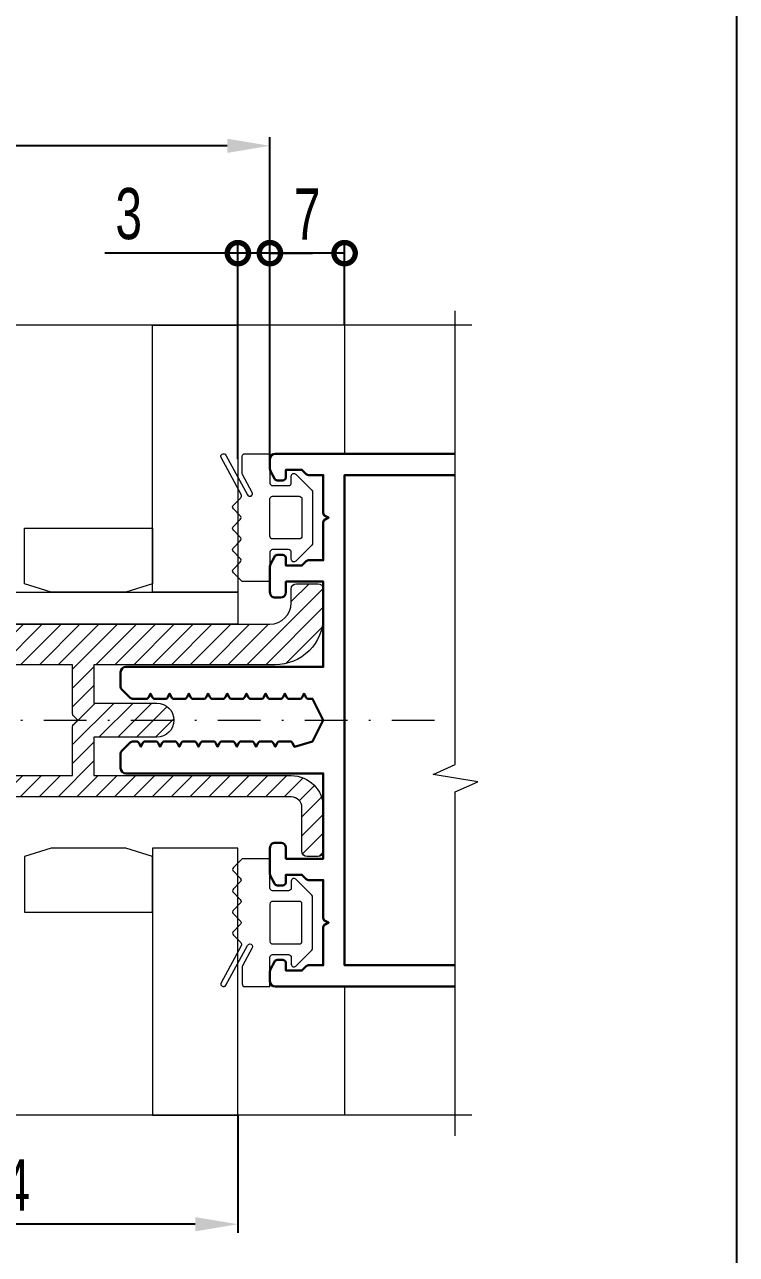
# Model space of a CAD drawing. Extents: x -37 to 8820, y -336 to 478.
# Drawn here: x 2243.3 to 2285, y 129.4 to 201.5 of the extents above; entities that cross this region are included whole.
import ezdxf

# ---------------------------------------------------------------- set-up
doc = ezdxf.new("R2010")
doc.units = 0
doc.header["$LTSCALE"] = 5
doc.linetypes.add('DASHDOT', pattern=[1, 0.5, -0.25, 0, -0.25])
doc.layers.get('0').update_dxf_attribs({"linetype": 'CONTINUOUS', "lineweight": 30})
doc.layers.get('DEFPOINTS').update_dxf_attribs({"linetype": 'CONTINUOUS'})
for name, color, linetype, lineweight in [('1', 6, 'DASHDOT', 13), ('Dimentions', 5, 'CONTINUOUS', 15), ('Glass', 5, 'CONTINUOUS', 20), ('Ал подклад', 7, 'CONTINUOUS', 20), ('Зигзаг', 1, 'CONTINUOUS', 15), ('Конструкции', 252, 'CONTINUOUS', 20), ('Подкладки', 1, 'CONTINUOUS', 20), ('Уплотнители', 1, 'CONTINUOUS', 20), ('Штриховка', 1, 'CONTINUOUS', 5)]:
    doc.layers.add(name, color=color, linetype=linetype, lineweight=lineweight)
doc.layers.add('Скрытые', color=14, linetype='CONTINUOUS', plot=False)
doc.styles.add('3', font='RUSS.SHX', dxfattribs={"width": 0.7, "height": 3})
doc.dimstyles.new('MX1_6', dxfattribs={"dimtxt": 3, "dimasz": 2.5, "dimexe": 0.5, "dimexo": 0, "dimgap": 0.8, "dimtad": 1, "dimlfac": 1.6, "dimdsep": 46, "dimtxsty": '3', "dimcen": 0, "dimclrd": 256, "dimclre": 256, "dimclrt": 256, "dimaunit": 1, "dimadec": 0, "dimazin": 0, "dimtfac": 1, "dimtmove": 0, "dimatfit": 1, "dimfxl": 1, "dimtvp": 1, "dimtolj": 1, "dimtzin": 0, "dimarcsym": 0})

# ---------------------------------------------------------------- blocks, each defined once
blk = doc.blocks.new('*D872')
at = {"layer": 'DEFPOINTS', "color": 0, "linetype": 'Continuous', "transparency": 16777216}
for p in [(2228.289327633, 137.5789691876764), (2255.789327632663, 137.5789691876755), (2228.289327633, 131.1751885721917)]:
    blk.add_point(p, dxfattribs=at)
at = {"layer": 'Dimentions', "linetype": 'Continuous', "lineweight": -2, "transparency": 16777216}
for p, q in [((2228.289327633, 137.5789691876764), (2228.289327633, 130.6751885721917)), ((2255.789327632663, 137.5789691876755), (2255.789327632663, 130.6751885721917)), ((2253.289327632663, 131.1751885721917), (2230.789327632999, 131.1751885721917))]:
    blk.add_line(p, q, dxfattribs=at)
at = {"layer": 'Dimentions', "linetype": 'Continuous', "transparency": 16777216}
for points in [[(2230.789327632999, 131.5918552388583), (2230.789327632999, 130.758521905525), (2228.289327633, 131.1751885721917)], [(2253.289327632663, 131.5918552388583), (2253.289327632663, 130.758521905525), (2255.789327632663, 131.1751885721917)]]:
    blk.add_solid(points, dxfattribs=at)
at = {"layer": 'Dimentions', "linetype": 'Continuous', "transparency": 16777216, "insert": (2242.039327632831, 133.4751885721917), "char_height": 3, "attachment_point": 5, "style": '3'}
blk.add_mtext('\\A1;44', dxfattribs=at)
blk = doc.blocks.new('_DotSmall')
at = {"color": 0, "linetype": 'ByBlock', "const_width": 0.5}
blk.add_lwpolyline([(-0.0625, 0, 1), (0.0625, 0, 1)], format="xyb", close=True, dxfattribs=at)
blk = doc.blocks.new('*D873')
at = {"layer": 'DEFPOINTS', "color": 0, "linetype": 'Continuous', "transparency": 16777216}
for p in [(2255.789327632673, 188.1175037139881), (2255.789327632673, 176.0467030291272), (2257.664327632673, 176.0467030291272)]:
    blk.add_point(p, dxfattribs=at)
at = {"layer": 'Dimentions', "linetype": 'Continuous', "lineweight": -2, "transparency": 16777216}
for p, q in [((2255.789327632673, 176.0467030291272), (2255.789327632673, 188.617503713988)), ((2257.664327632673, 176.0467030291272), (2257.664327632673, 188.617503713988)), ((2255.789327632673, 188.1175037139881), (2247.989327632673, 188.1175037139881)), ((2257.664327632673, 188.1175037139881), (2255.789327632673, 188.1175037139881)), ((2257.664327632673, 188.1175037139881), (2260.164327632673, 188.1175037139881))]:
    blk.add_line(p, q, dxfattribs=at)
at = {"layer": 'Dimentions', "linetype": 'Continuous', "lineweight": -2, "transparency": 16777216, "xscale": 2.5, "yscale": 2.5, "zscale": 2.5}
blk.add_blockref('_DotSmall', (2255.789327632673, 188.1175037139881), dxfattribs=at)
at = {"layer": 'Dimentions', "linetype": 'Continuous', "lineweight": -2, "transparency": 16777216, "xscale": 2.5, "yscale": 2.5, "zscale": 2.5, "rotation": 180}
blk.add_blockref('_DotSmall', (2257.664327632673, 188.1175037139881), dxfattribs=at)
at = {"layer": 'Dimentions', "linetype": 'Continuous', "transparency": 16777216, "insert": (2249.389327632673, 190.4175037139881), "char_height": 3, "attachment_point": 5, "style": '3'}
blk.add_mtext('\\A1;3', dxfattribs=at)
blk = doc.blocks.new('*D874')
at = {"layer": 'DEFPOINTS', "color": 0, "linetype": 'Continuous', "transparency": 16777216}
for p in [(2217.664327632828, 194.4125550490159), (2257.664327632673, 186.4823731167619), (2217.664327632828, 173.6708301714004)]:
    blk.add_point(p, dxfattribs=at)
at = {"layer": 'Dimentions', "linetype": 'Continuous', "lineweight": -2, "transparency": 16777216}
for p, q in [((2217.664327632828, 173.6708301714004), (2217.664327632828, 194.9125550490159)), ((2257.664327632673, 186.4823731167619), (2257.664327632673, 194.9125550490159)), ((2255.164327632673, 194.4125550490159), (2220.164327632828, 194.4125550490159))]:
    blk.add_line(p, q, dxfattribs=at)
at = {"layer": 'Dimentions', "linetype": 'Continuous', "transparency": 16777216}
for points in [[(2220.164327632828, 194.8292217156826), (2220.164327632828, 193.9958883823493), (2217.664327632828, 194.4125550490159)], [(2255.164327632673, 194.8292217156826), (2255.164327632673, 193.9958883823493), (2257.664327632673, 194.4125550490159)]]:
    blk.add_solid(points, dxfattribs=at)
at = {"layer": 'Dimentions', "linetype": 'Continuous', "transparency": 16777216, "insert": (2237.66432763275, 196.7125550490159), "char_height": 3, "attachment_point": 5, "style": '3'}
blk.add_mtext('\\A1;64', dxfattribs=at)
blk = doc.blocks.new('*D876')
at = {"layer": 'DEFPOINTS', "color": 0, "linetype": 'Continuous', "transparency": 16777216}
for p in [(2257.664327632673, 188.1175037139881), (2257.664327632673, 184.3472425195357), (2262.039327632673, 183.889436870588)]:
    blk.add_point(p, dxfattribs=at)
at = {"layer": 'Dimentions', "linetype": 'Continuous', "lineweight": -2, "transparency": 16777216}
for p, q in [((2257.664327632673, 184.3472425195357), (2257.664327632673, 188.617503713988)), ((2262.039327632673, 183.889436870588), (2262.039327632673, 188.617503713988)), ((2262.039327632673, 188.1175037139881), (2257.664327632673, 188.1175037139881))]:
    blk.add_line(p, q, dxfattribs=at)
at = {"layer": 'Dimentions', "linetype": 'Continuous', "lineweight": -2, "transparency": 16777216, "xscale": 2.5, "yscale": 2.5, "zscale": 2.5, "rotation": 180}
blk.add_blockref('_DotSmall', (2257.664327632673, 188.1175037139881), dxfattribs=at)
at = {"layer": 'Dimentions', "linetype": 'Continuous', "lineweight": -2, "transparency": 16777216, "xscale": 2.5, "yscale": 2.5, "zscale": 2.5}
blk.add_blockref('_DotSmall', (2262.039327632673, 188.1175037139881), dxfattribs=at)
at = {"layer": 'Dimentions', "linetype": 'Continuous', "transparency": 16777216, "insert": (2259.851827632672, 190.4175037139881), "char_height": 3, "attachment_point": 5, "style": '3'}
blk.add_mtext('\\A1;7', dxfattribs=at)

msp = doc.modelspace()

# ---------------------------------------------------------------- hatches: boundary and pattern name
at = {"layer": 'Штриховка'}
h = msp.add_hatch(dxfattribs=at)
h.set_pattern_fill('ANSI31', color=256, scale=6.25, style=0)
h.set_pattern_definition([(45, (-3368.299020443584, 2552.882951822164), (-0.5524271728019902, 0.5524271728019903), [])])
edge = h.paths.add_edge_path(flags=16)
edge.add_line((2240.476827627394, 157.4842030291313), (2240.476827627394, 160.3440379861861))
edge.add_arc((2240.664327627395, 160.3440379861856), 0.1875000000009095, 134.9999999998035, 179.9999999998611, ccw=False)
edge.add_line((2240.531745105922, 160.4766205076591), (2240.789327627394, 160.7342030291313))
edge.add_line((2240.789327627394, 160.7342030291313), (2240.531745105922, 160.9917855506035))
edge.add_arc((2240.664327627395, 161.124368072077), 0.1875000000008355, 180.000000000139, 225.0000000001965, ccw=False)
edge.add_line((2240.476827627394, 161.1243680720765), (2240.476827627394, 163.9842030291308))
edge.add_line((2240.476827627394, 163.9842030291308), (2236.101827627394, 163.9842030291308))
edge.add_line((2236.101827627394, 163.9842030291308), (2236.101827627394, 157.4842030291313))
edge.add_line((2236.101827627394, 157.4842030291313), (2240.476827627394, 157.4842030291313))
edge = h.paths.add_edge_path(flags=16)
edge.add_arc((2246.289327627395, 161.124368072077), 0.1875000000011571, 180.0000000002779, 225.0000000002948, ccw=False)
edge.add_line((2246.101827627394, 161.1243680720761), (2246.101827627394, 163.9842030291308))
edge.add_line((2246.101827627394, 163.9842030291308), (2241.726827627394, 163.9842030291308))
edge.add_line((2241.726827627394, 163.9842030291308), (2241.726827627394, 157.4842030291313))
edge.add_line((2241.726827627394, 157.4842030291313), (2246.101827627394, 157.4842030291313))
edge.add_line((2246.101827627394, 157.4842030291313), (2246.101827627394, 160.3440379861856))
edge.add_arc((2246.289327627394, 160.3440379861847), 0.1875, 134.9999999997052, 179.9999999997221, ccw=False)
edge.add_line((2246.156745105922, 160.4766205076578), (2246.414327627394, 160.7342030291308))
edge.add_line((2246.414327627394, 160.7342030291308), (2246.156745105922, 160.991785550603))
edge = h.paths.add_edge_path()
edge.add_arc((2232.155209000285, 158.3592030291327), 0.1875000000001081, 90, 153.434948822922, ccw=False)
edge.add_line((2232.155209000285, 158.5467030291327), (2232.476827627394, 158.5467030291327))
edge.add_arc((2232.476827627395, 158.3592030291331), 0.1874999999995452, 1.389821591146756e-10, 90.00000000027791, ccw=False)
edge.add_line((2232.664327627394, 158.3592030291336), (2232.664327627394, 157.4842030291313))
edge.add_line((2232.664327627394, 157.4842030291313), (2234.85182746428, 157.4842030291313))
edge.add_line((2234.85182746428, 157.4842030291313), (2234.851827627394, 160.3440379861865))
edge.add_arc((2235.039327627395, 160.3440379861856), 0.1875000000009095, 134.9999999998035, 179.9999999997221, ccw=False)
edge.add_line((2234.906745105922, 160.4766205076591), (2235.164327627394, 160.7342030291313))
edge.add_line((2235.164327627394, 160.7342030291313), (2234.906745105922, 160.9917855506035))
edge.add_arc((2235.039327627395, 161.124368072077), 0.1875000000008355, 180.000000000139, 225.0000000001965, ccw=False)
edge.add_line((2234.851827627394, 161.1243680720765), (2234.851827495374, 163.9842030291308))
edge.add_line((2234.851827495374, 163.9842030291308), (2232.664327627394, 163.9842030291308))
edge.add_line((2232.664327627394, 163.9842030291308), (2232.664327627394, 163.1092030291295))
edge.add_arc((2232.476827627394, 163.1092030291295), 0.1875, -90, 0, ccw=False)
edge.add_line((2232.476827627394, 162.9217030291295), (2232.155209000285, 162.9217030291299))
edge.add_arc((2232.155209000285, 163.1092030291299), 0.1875, 206.565051177078, 270, ccw=False)
edge.add_line((2231.987503901972, 163.0253504799736), (2231.746622529081, 163.5071132257551))
edge.add_arc((2231.914327627394, 163.5909657749114), 0.1875000000001081, 180, 206.565051177078, ccw=False)
edge.add_line((2231.726827627394, 163.5909657749114), (2231.726827627394, 165.1092030291295))
edge.add_line((2231.726827627394, 165.1092030291295), (2227.976827627385, 165.1092030291295))
edge.add_arc((2227.976827627385, 165.4217030291295), 0.3125, 180, 270, ccw=False)
edge.add_line((2227.664327627385, 165.4217030291295), (2227.664327627385, 166.0467030291295))
edge.add_arc((2227.976827627385, 166.0467030291295), 0.3125, 90, 180, ccw=False)
edge.add_line((2227.976827627385, 166.3592030291295), (2257.664327627385, 166.3592030291295))
edge.add_arc((2257.664327627385, 167.6092030291295), 1.25, 270, 360)
edge.add_line((2258.914327627385, 167.6092030291295), (2258.914327627385, 168.4217030291318))
edge.add_arc((2259.226827627385, 168.4217030291318), 0.3125, 90, 180, ccw=False)
edge.add_line((2259.226827627385, 168.7342030291318), (2260.476827627385, 168.7342030291318))
edge.add_arc((2260.476827627385, 168.4217030291318), 0.3125, 0, 90, ccw=False)
edge.add_line((2260.789327627385, 168.4217030291318), (2260.78932764655, 166.7967030622992))
edge.add_arc((2257.97682764655, 166.7967030291308), 2.8125, -90, 6.757002779522736e-07, ccw=False)
edge.add_line((2257.97682764655, 163.9842030291308), (2247.351827627394, 163.9842030291308))
edge.add_line((2247.351827627394, 163.9842030291308), (2247.351827627394, 161.7342030291313))
edge.add_line((2247.351827627394, 161.7342030291313), (2251.039327627394, 161.7342030291313))
edge.add_arc((2251.039327627394, 160.7342030291313), 1, -89.99999457032482, 90, ccw=False)
edge.add_line((2251.03932772216, 159.7342030291308), (2247.351827627394, 159.7342027981397))
edge.add_line((2247.351827627394, 159.7342027981397), (2247.351827627394, 157.4842030291313))
edge.add_line((2247.351827627394, 157.4842030291313), (2258.914327185163, 157.4842030291318))
edge.add_arc((2258.914327185163, 155.6092030291317), 1.875, 2.1522544102481334e-05, 90, ccw=False)
edge.add_line((2260.789327185163, 155.6092037334554), (2260.78932814774, 153.0467030291322))
edge.add_arc((2260.476828147739, 153.0467030291322), 0.3125, -90, 0, ccw=False)
edge.add_line((2260.476828147739, 152.7342030291322), (2259.85182795604, 152.7342030291322))
edge.add_arc((2259.85182795604, 153.0467030291322), 0.3125, 180.0000180767393, 270, ccw=False)
edge.add_line((2259.53932795604, 153.0467029305389), (2259.539327147575, 155.6092032263175))
edge.add_arc((2258.914327147576, 155.6092030291308), 0.6250000000000311, 1.80767393037e-05, 90)
edge.add_line((2258.914327147576, 156.2342030291313), (2232.039327627394, 156.2342030291313))
edge.add_arc((2232.039327627394, 156.5467030291313), 0.3125, 180, 270, ccw=False)
edge.add_line((2231.726827627394, 156.5467030291313), (2231.726827627394, 157.8774402833512))
edge.add_arc((2231.914327627393, 157.8774402833508), 0.1874999999990905, 153.4349488227977, 179.9999999998611, ccw=False)
edge.add_line((2231.746622529081, 157.9612928325071), (2231.987503901972, 158.4430555782889))

# ---------------------------------------------------------------- linework, layer by layer
msp.add_lwpolyline([(2268.529456254547, 145.1092030291317), (2257.976827632827, 145.1092030291317, -0.4142135623729827), (2257.664327632827, 145.4217030291317), (2257.664327632827, 146.0024402833503, -0.1164338214658029), (2257.684122534515, 146.0862928325066), (2257.925003907406, 146.5680555782876, -0.2840790438402298), (2258.092709005718, 146.6717030291317), (2258.414327632827, 146.6717030291317, -0.4142135623732223), (2258.601827632827, 146.4842030291322), (2258.601827632827, 146.0467030291318), (2259.539327632827, 146.0467030291318), (2259.796910154301, 146.3042855506039, -0.1989123673795694), (2259.929492675773, 146.3592030291313), (2260.789327632827, 146.3592030291313), (2260.789327632827, 148.5870716562397, -0.2840790438404208), (2260.892975083671, 148.7547767545522), (2261.101827632828, 148.8592030291299), (2260.892975083671, 148.9636293037085, -0.2840790438404208), (2260.789327632827, 149.1313344020211), (2260.789327632827, 151.3592030291313), (2259.929492675773, 151.3592030291317, -0.1989123673792317), (2259.796910154301, 151.4141205076591), (2259.539327632827, 151.6717030291317), (2258.601827632827, 151.6717030291317), (2258.601827632827, 151.2342030291313, -0.4142135623734946), (2258.414327632827, 151.0467030291313), (2258.092709005718, 151.0467030291318, -0.2840790438401885), (2257.925003907406, 151.1503504799755), (2257.684122534515, 151.6321132257565, -0.1164338214657406), (2257.664327632827, 151.7159657749132), (2257.664327632827, 153.2342030291317, -0.4142135623731739), (2257.976827632827, 153.5467030291318), (2258.289327632827, 153.5467030291318, -0.4142135623730951), (2258.601827632827, 153.2342030291317), (2258.601827632827, 152.6092030291318), (2260.789327632827, 152.6092030291318), (2260.789327632827, 157.6092030291308), (2249.226827632827, 157.6092030291308, -0.4142135623730951), (2248.914327632828, 157.9217030291308), (2248.914327632828, 158.7815379861865, -0.1989123673796377), (2248.969245111355, 158.9141205076591), (2249.484410154299, 159.4292855506035, -0.1989123673796765), (2249.616992675773, 159.4842030291313), (2249.829696259936, 159.4842030291313, -0.2840790438404128), (2249.997401358249, 159.3805555782876), (2250.101827632827, 159.1717030291313), (2250.206253907405, 159.3805555782876, -0.2840790438404123), (2250.373959005718, 159.4842030291313), (2250.954696259936, 159.4842030291313, -0.2840790438404123), (2251.122401358249, 159.3805555782876), (2251.226827632827, 159.1717030291313), (2251.331253907405, 159.3805555782876, -0.2840790438404123), (2251.498959005718, 159.4842030291313), (2252.079696259936, 159.4842030291313, -0.2840790438404123), (2252.247401358249, 159.3805555782876), (2252.351827632827, 159.1717030291313), (2252.456253907405, 159.3805555782876, -0.2840790438404123), (2252.623959005718, 159.4842030291313), (2253.204696259937, 159.4842030291313, -0.2840790438404123), (2253.372401358249, 159.3805555782876), (2253.476827632827, 159.1717030291313), (2253.581253907405, 159.3805555782876, -0.2840790438404123), (2253.748959005718, 159.4842030291313), (2254.329696259937, 159.4842030291313, -0.2840790438404123), (2254.497401358249, 159.3805555782876), (2254.601827632827, 159.1717030291313), (2254.706253907405, 159.3805555782876, -0.2840790438404123), (2254.873959005718, 159.4842030291313), (2255.454696259937, 159.4842030291313, -0.2840790438404123), (2255.622401358249, 159.3805555782876), (2255.726827632827, 159.1717030291313), (2255.831253907405, 159.3805555782876, -0.2840790438404123), (2255.998959005718, 159.4842030291313), (2256.579696259937, 159.4842030291313, -0.2840790438404123), (2256.747401358249, 159.3805555782876), (2256.851827632827, 159.1717030291313), (2256.956253907405, 159.3805555782876, -0.2840790438403665), (2257.123959005718, 159.4842030291313), (2257.704696259937, 159.4842030291313, -0.2840790438404128), (2257.872401358249, 159.3805555782876), (2257.976827632827, 159.1717030291313), (2258.081253907405, 159.3805555782876, -0.2840790438404123), (2258.248959005718, 159.4842030291313), (2258.829696259937, 159.4842030291313, -0.2840790438404123), (2258.997401358249, 159.3805555782876), (2259.101827632829, 159.1717030291313), (2260.164327632827, 159.4842030291313), (2260.789327632827, 160.7342030291313), (2260.164327632827, 161.9842030291313), (2259.936459005718, 161.9842030291313, -0.2840790438404123), (2259.768753907406, 162.0878504799746), (2259.664327632827, 162.2967030291313), (2259.559901358251, 162.0878504799746, -0.2840790438404123), (2259.392196259937, 161.9842030291313), (2258.811459005718, 161.9842030291313, -0.2840790438404123), (2258.643753907407, 162.0878504799746), (2258.539327632827, 162.2967030291313), (2258.434901358249, 162.0878504799746, -0.2840790438404123), (2258.267196259937, 161.9842030291313), (2257.686459005718, 161.9842030291313, -0.2840790438404128), (2257.518753907405, 162.0878504799746), (2257.414327632827, 162.2967030291313), (2257.309901358249, 162.0878504799746, -0.2840790438404123), (2257.142196259937, 161.9842030291313), (2256.561459005718, 161.9842030291313, -0.2840790438404123), (2256.393753907405, 162.0878504799746), (2256.289327632828, 162.2967030291313), (2256.184901358249, 162.0878504799746, -0.2840790438404123), (2256.017196259937, 161.9842030291313), (2255.436459005718, 161.9842030291313, -0.2840790438404123), (2255.268753907405, 162.0878504799746), (2255.164327632828, 162.2967030291313), (2255.059901358249, 162.0878504799746, -0.2840790438404123), (2254.892196259937, 161.9842030291313), (2254.311459005718, 161.9842030291313, -0.2840790438404123), (2254.143753907405, 162.0878504799746), (2254.039327632828, 162.2967030291313), (2253.934901358249, 162.0878504799746, -0.2840790438404123), (2253.767196259937, 161.9842030291313), (2253.186459005718, 161.9842030291313, -0.2840790438404123), (2253.018753907406, 162.0878504799746), (2252.914327632828, 162.2967030291313), (2252.809901358249, 162.0878504799746, -0.2840790438404123), (2252.642196259937, 161.9842030291313), (2252.061459005718, 161.9842030291313, -0.2840790438404123), (2251.893753907406, 162.0878504799746), (2251.789327632828, 162.2967030291313), (2251.684901358249, 162.0878504799746, -0.2840790438404123), (2251.517196259936, 161.9842030291313), (2250.936459005718, 161.9842030291313, -0.2840790438404123), (2250.768753907406, 162.0878504799746), (2250.664327632827, 162.2967030291313), (2250.559901358249, 162.0878504799746, -0.2840790438404123), (2250.392196259937, 161.9842030291313), (2249.616992675773, 161.9842030291313, -0.1989123673796742), (2249.484410154299, 162.0391205076591), (2248.969245111355, 162.5542855506035, -0.1989123673796432), (2248.914327632828, 162.6868680720761), (2248.914327632828, 163.5467030291313, -0.4142135623730951), (2249.226827632827, 163.8592030291317), (2260.789327632827, 163.8592030291317), (2260.789327632827, 168.8592030291317), (2258.601827632827, 168.8592030291317), (2258.601827632827, 168.2342030291318, -0.41421356237312), (2258.289327632827, 167.9217030291318), (2257.976827632827, 167.9217030291318, -0.4142135623731739), (2257.664327632827, 168.2342030291318), (2257.664327632827, 169.7524402833503, -0.1164338214657406), (2257.684122534515, 169.836292832507), (2257.925003907406, 170.3180555782876, -0.2840790438401885), (2258.092709005718, 170.4217030291317), (2258.414327632827, 170.4217030291317, -0.4142135623734946), (2258.601827632827, 170.2342030291317), (2258.601827632827, 169.7967030291318), (2259.539327632827, 169.7967030291318), (2259.796910154301, 170.0542855506039, -0.1989123673792317), (2259.929492675773, 170.1092030291313), (2260.789327632827, 170.1092030291322), (2260.789327632827, 172.3370716562424, -0.2840790438404208), (2260.892975083671, 172.504776754555), (2261.101827632829, 172.6092030291327), (2260.892975083671, 172.7136293037108, -0.2840790438404208), (2260.789327632829, 172.8813344020238), (2260.789327632827, 175.1092030291317), (2259.929492675773, 175.1092030291317, -0.1989123673795694), (2259.796910154301, 175.1641205076596), (2259.539327632827, 175.4217030291318), (2258.601827632827, 175.4217030291318), (2258.601827632827, 174.9842030291313, -0.4142135623732223), (2258.414327632827, 174.7967030291313), (2258.092709005718, 174.7967030291317, -0.2840790438402298), (2257.925003907406, 174.9003504799755), (2257.684122534515, 175.3821132257565, -0.1164338214658029), (2257.664327632827, 175.4659657749132), (2257.664327632827, 176.0467030291313, -0.4142135623729827), (2257.976827632827, 176.3592030291317), (2268.529456254547, 176.3592030291317)], format="xyb")
msp.add_lwpolyline([(2268.529456254547, 146.3592030291318), (2262.039327632827, 146.3592030291318), (2262.039327632827, 175.1092030291317), (2268.529456254547, 175.1092030291317)])
at = {"layer": '1'}
msp.add_line((2218.914327632827, 160.7342030291313), (2268.529456254547, 160.7342030291313), dxfattribs=at)
at = {"layer": 'Glass'}
for points in [[(2250.789327632832, 168.2342030290904), (2250.789327632664, 183.8894368704771), (2255.789327632664, 183.8894368704771), (2255.789327632832, 168.2342030290904)], [(2243.289327632888, 168.7366077647741), (2243.289327632888, 171.9842030289667), (2250.789327632787, 171.9842030290085), (2250.789327632787, 168.7366077648178), (2249.226827632806, 168.2342030289439), (2244.851827632871, 168.2342030289439)], [(2243.289327632887, 152.7317982934894), (2243.289327632887, 149.4842030292968), (2250.789327632786, 149.4842030292545), (2250.789327632786, 152.7317982934453), (2249.226827632805, 153.2342030293191), (2244.85182763287, 153.2342030293191)], [(2250.789327632831, 153.2342030291727), (2250.789327632663, 137.5789691876755), (2255.789327632663, 137.5789691876755), (2255.789327632831, 153.2342030291727)]]:
    msp.add_lwpolyline(points, close=True, dxfattribs=at)
at = {"layer": 'Ал подклад', "color": 0}
msp.add_lwpolyline([(2227.976827627385, 166.3592030291295), (2257.664327627385, 166.3592030291295, 0.4142135623730951), (2258.914327627385, 167.6092030291295), (2258.914327627385, 168.4217030291318, -0.4142135623730951), (2259.226827627385, 168.7342030291318), (2260.476827627385, 168.7342030291318, -0.4142135623730951), (2260.789327627385, 168.4217030291318), (2260.78932764655, 166.7967030622992, -0.4142135658272203), (2257.97682764655, 163.9842030291308), (2247.351827627394, 163.9842030291308), (2247.351827627394, 161.7342030291313), (2251.039327627394, 161.7342030291313, -0.9999999526171744), (2251.03932772216, 159.7342030291308), (2247.351827627394, 159.7342027981397), (2247.351827627394, 157.4842030291313), (2258.914327185163, 157.4842030291318, -0.4142134523509059), (2260.789327185163, 155.6092037334554), (2260.78932814774, 153.0467030291322, -0.4142135623729619), (2260.476828147739, 152.7342030291322), (2259.85182795604, 152.7342030291322, -0.4142134699657717), (2259.53932795604, 153.0467029305389), (2259.539327147575, 155.6092032263175, 0.4142134699657963), (2258.914327147576, 156.2342030291313), (2232.039327627394, 156.2342030291313, -0.4142135623730951)], format="xyb", dxfattribs=at)
msp.add_lwpolyline([(2246.156745105922, 160.991785550603, -0.1989123673795567), (2246.101827627394, 161.1243680720761), (2246.101827627394, 163.9842030291308), (2241.726827627394, 163.9842030291308), (2241.726827627394, 157.4842030291313), (2246.101827627394, 157.4842030291313), (2246.101827627394, 160.3440379861856, -0.1989123673796002), (2246.156745105922, 160.4766205076578), (2246.414327627394, 160.7342030291308)], format="xyb", close=True, dxfattribs=at)
at = {"layer": 'Зигзаг'}
for points in [[(2269.500329894311, 183.889436870588), (2236.867797758438, 183.889436870588), (2236.286947787643, 185.2073333017686), (2235.851310309546, 182.5946334690031), (2235.268813362342, 183.889436870588), (2213.503722287095, 183.889436870588)], [(2268.529456254546, 136.3549781106724), (2268.529456254546, 156.5383163045651), (2269.847352685727, 157.1191662753601), (2267.234652852961, 157.554803753457), (2268.529456254546, 158.1373007006602), (2268.529456254546, 184.7422436241634)], [(2269.500329894311, 137.5789691876755), (2236.867797758438, 137.5789691876755), (2236.286947787643, 138.896865618856), (2235.851310309546, 136.2841657860906), (2235.268813362342, 137.5789691876755), (2213.364332248492, 137.5789691876755)]]:
    msp.add_lwpolyline(points, dxfattribs=at)
at = {"layer": 'Конструкции'}
for p, q in [((2262.039327632827, 183.8894368705948), (2262.039327632827, 176.3592030291354)), ((2262.039327632827, 145.1092030291322), (2262.039327632827, 137.5789691876728))]:
    msp.add_line(p, q, dxfattribs=at)
at = {"layer": 'Подкладки'}
msp.add_lwpolyline([(2228.914327632827, 168.23418080552), (2255.789327632827, 168.23418080552), (2255.789327632827, 166.35918080552), (2228.914327632827, 166.35918080552)], close=True, dxfattribs=at)
at = {"layer": 'Скрытые', "linetype": 'Continuous'}
msp.add_lwpolyline([(2120, 9.999999999999773), (2120, 286.9999999999998), (2285.000000000001, 286.9999999999998), (2285.000000000001, 9.999999999999773)], close=True, dxfattribs=at)
at = {"layer": 'Уплотнители'}
for points in [[(2256.62518907162, 174.0899620286138), (2256.05823691965, 175.135011800179, -0.1249127075951274), (2256.039327632827, 175.2095207996615), (2256.039327632827, 176.2029530291313, -0.4142135623730951), (2256.195577632827, 176.3592030291313), (2257.664327632827, 176.3592030291313), (2257.664327632827, 174.6404530291313, 0.4142135623730951), (2257.820577632827, 174.4842030291313), (2258.758077632827, 174.4842030291313, 0.4142135623730951), (2258.914327632827, 174.6404530291313), (2258.914327632827, 175.0467030291309, -0.6685866648355308), (2259.181187639148, 175.157063751318), (2260.118687639148, 174.2174461149796, -0.1986191920077108), (2260.164327632827, 174.1070853927924), (2260.164327632827, 171.1113206654697, -0.1986191920077108), (2260.118687639148, 171.0009599432821), (2259.181187639148, 170.0613423069437, -0.6685866648355308), (2258.914327632827, 170.1717030291313), (2258.914327632827, 170.5779530291313, 0.4142135623730951), (2258.758077632827, 170.7342030291313), (2257.820577632827, 170.7342030291313, 0.4142135623730951), (2257.664327632827, 170.5779530291313), (2257.664327632827, 168.8592030291313), (2256.104048501931, 168.8592030291313, -0.1989123673352296), (2255.993563067391, 168.9049675945518), (2255.524813067212, 169.3737175945705, -0.4142135619067498), (2255.524813067036, 169.5946884635157), (2255.928842198443, 169.9987175963854, 0.4142135619062114), (2255.928842198619, 170.2196884653301), (2255.524813067214, 170.6237175963854, -0.4142135619112548), (2255.524813067039, 170.8446884653319), (2255.928842198459, 171.2487175963854, 0.4142135618642613), (2255.92884219865, 171.4696884653142), (2255.524813067359, 171.8737175963854, -0.4142135623019411), (2255.524813067334, 172.0946884654793), (2255.928842198017, 172.4987175945705, 0.4142135630358024), (2255.928842197768, 172.7196884639413), (2255.524813067387, 173.1237175922422, -0.4142135623730951), (2255.524813067387, 173.3446884613629), (2255.956853727112, 173.7767291230436, 0.3320760628224876), (2255.98370900548, 173.9617235568369), (2254.80823691965, 176.1284440296483, -0.9999999999999749), (2255.082918346005, 176.2774620286138), (2256.350507645264, 173.9409440296483, 0.9999999999999705)], [(2259.539327632827, 173.7029530291313), (2259.539327632827, 171.5154530291313, -0.4142135623730951), (2259.383077632827, 171.3592030291313), (2257.820577632827, 171.3592030291313, -0.4142135623730951), (2257.664327632827, 171.5154530291313), (2257.664327632827, 173.7029530291313, -0.4142135623730951), (2257.820577632827, 173.8592030291313), (2259.383077632827, 173.8592030291313, -0.4142135623730951)], [(2256.62518907162, 147.3784440296492), (2256.058236919651, 146.3333942580841, 0.1249127075951274), (2256.039327632827, 146.2588852586016), (2256.039327632827, 145.2654530291318, 0.4142135623730951), (2256.195577632827, 145.1092030291317), (2257.664327632827, 145.1092030291317), (2257.664327632827, 146.8279530291318, -0.4142135623730951), (2257.820577632827, 146.9842030291317), (2258.758077632827, 146.9842030291317, -0.4142135623730951), (2258.914327632827, 146.8279530291318), (2258.914327632827, 146.4217030291318, 0.6685866648355308), (2259.18118763915, 146.3113423069451), (2260.11868763915, 147.2509599432835, 0.1986191920077108), (2260.164327632827, 147.3613206654706), (2260.164327632827, 150.3570853927929, 0.1986191920077108), (2260.11868763915, 150.4674461149805), (2259.18118763915, 151.4070637513193, 0.6685866648355308), (2258.914327632827, 151.2967030291318), (2258.914327632827, 150.8904530291317, -0.4142135623730951), (2258.758077632827, 150.7342030291318), (2257.820577632827, 150.7342030291318, -0.4142135623730951), (2257.664327632827, 150.8904530291317), (2257.664327632827, 152.6092030291318), (2256.104048501933, 152.6092030291318, 0.1989123673352296), (2255.993563067391, 152.5634384637112), (2255.524813067212, 152.0946884636926, 0.4142135619067498), (2255.524813067036, 151.8737175947474), (2255.928842198445, 151.4696884618777, -0.4142135619062114), (2255.928842198619, 151.2487175929329), (2255.524813067214, 150.8446884618777, 0.4142135619112548), (2255.524813067039, 150.6237175929311), (2255.928842198459, 150.2196884618777, -0.4142135618642613), (2255.928842198652, 149.9987175929488), (2255.524813067362, 149.5946884618777, 0.4142135623019411), (2255.524813067334, 149.3737175927838), (2255.928842198017, 148.9696884636926, -0.4142135630358024), (2255.928842197768, 148.7487175943213), (2255.524813067387, 148.3446884660209, 0.4142135623730951), (2255.524813067387, 148.1237175968997), (2255.956853727114, 147.691676935219, -0.3320760628224876), (2255.983709005481, 147.5066825014262), (2254.808236919652, 145.3399620286147, 0.9999999999999749), (2255.082918346005, 145.1909440296492), (2256.350507645266, 147.5274620286147, -0.9999999999999705)], [(2259.539327632827, 147.7654530291308), (2259.539327632827, 149.9529530291308, 0.4142135623730951), (2259.383077632827, 150.1092030291308), (2257.820577632827, 150.1092030291308, 0.4142135623730951), (2257.664327632827, 149.9529530291308), (2257.664327632827, 147.7654530291308, 0.4142135623730951), (2257.820577632827, 147.6092030291308), (2259.383077632827, 147.6092030291308, 0.4142135623730951)]]:
    msp.add_lwpolyline(points, format="xyb", close=True, dxfattribs=at)

# ---------------------------------------------------------------- dimensions: what is measured, and where the dimension line sits
at = {"layer": 'Dimentions', "linetype": 'Continuous'}
for base, p1, p2, picture, middle in [((2217.664327632828, 194.4125550490159), (2257.664327632673, 186.4823731167619), (2217.664327632828, 173.6708301714004), '*D874', (2237.66432763275, 196.7125550490159)), ((2228.289327633, 131.1751885721917), (2255.789327632663, 137.5789691876755), (2228.289327633, 137.5789691876764), '*D872', (2242.039327632831, 133.4751885721917))]:
    dim = msp.add_linear_dim(base=base, p1=p1, p2=p2, dimstyle='MX1_6', dxfattribs=at)
    dim.commit()
    dim.dimension.update_dxf_attribs({"geometry": picture, "text_midpoint": middle})
for base, p1, p2, picture, middle in [((2255.789327632673, 188.1175037139881), (2257.664327632673, 176.0467030291272), (2255.789327632673, 176.0467030291272), '*D873', (2249.389327632673, 190.4175037139881)), ((2257.664327632673, 188.1175037139881), (2262.039327632673, 183.889436870588), (2257.664327632673, 184.3472425195357), '*D876', (2259.851827632672, 190.4175037139881))]:
    dim = msp.add_linear_dim(base=base, p1=p1, p2=p2, dimstyle='MX1_6', override={"dimdec": 0, "dimblk1": 'DotSmall', "dimblk2": 'DotSmall', "dimsah": 1}, dxfattribs=at)
    dim.commit()
    dim.dimension.update_dxf_attribs({"geometry": picture, "text_midpoint": middle})

doc.saveas('drawing.dxf')
